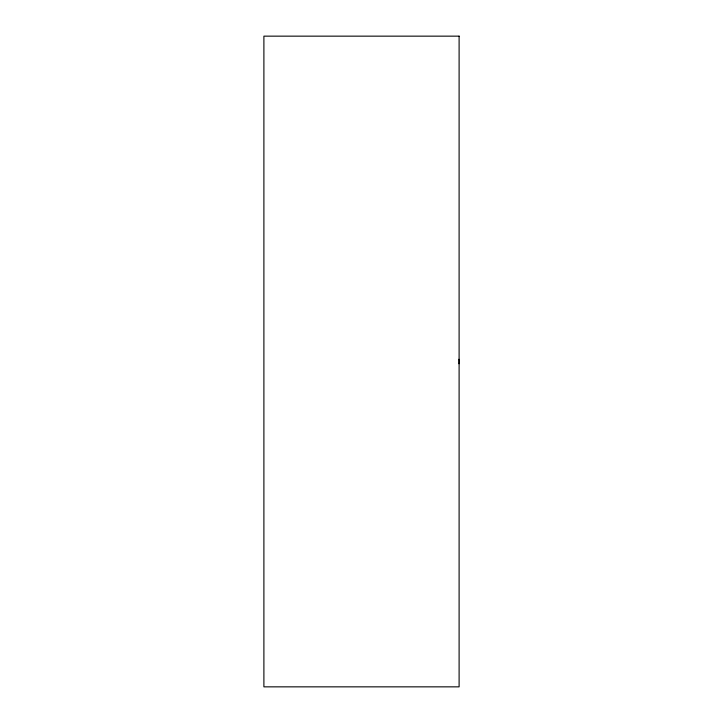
<?xml version="1.0" encoding="UTF-8"?>
<svg xmlns="http://www.w3.org/2000/svg" width="723" height="723" viewBox="0 0 723 723"><rect width="100%" height="100%" fill="white"/><g stroke="black" fill="none" stroke-linecap="round" stroke-linejoin="round"><path stroke-width="1.08" d="M458.96 359.259A17.144 17.144 0 0 1 458.96 363.741M459.105 36.15L263.895 36.15L263.895 686.85L459.105 686.85L459.105 36.15"/></g></svg>
